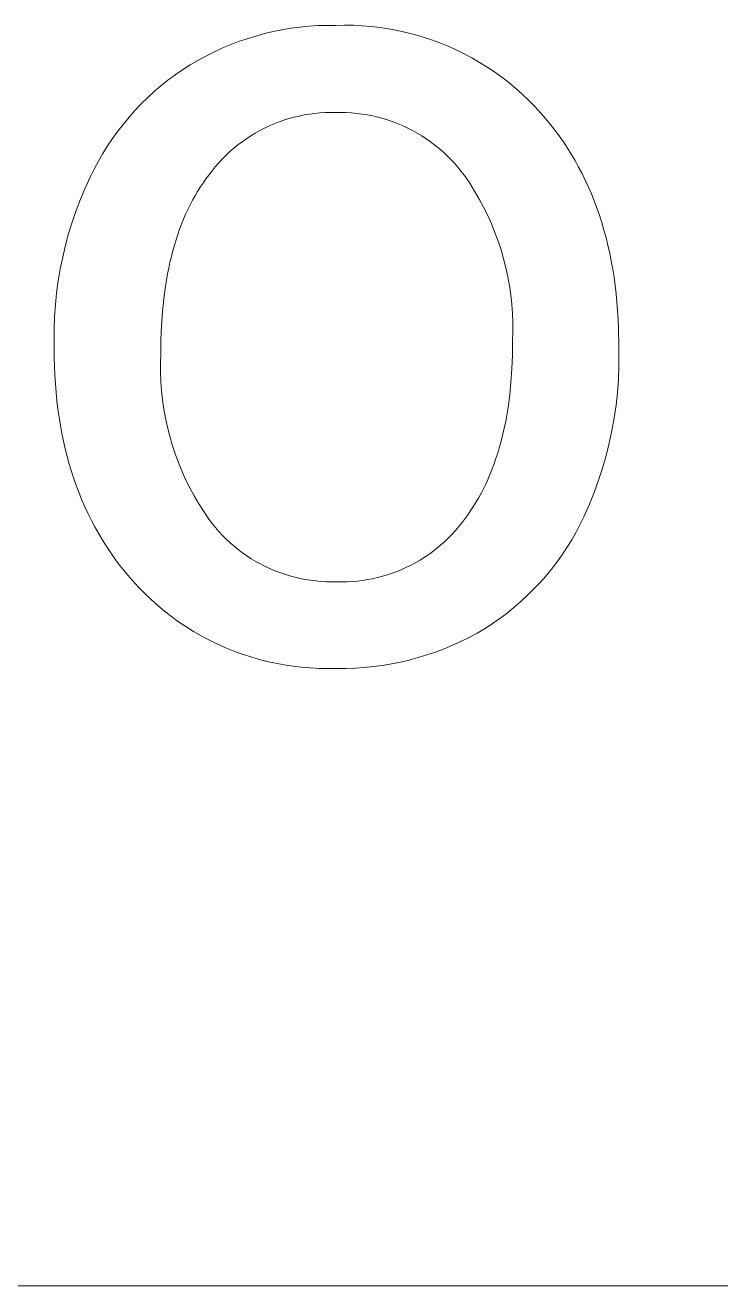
# Model space of a CAD drawing. Header units: millimetres. Extents: x 0 to 4030, y 0 to 2816.
# Drawn here: x 2806.6 to 2838.4, y 225.3 to 282.9 of the extents above; entities that cross this region are included whole.
import ezdxf

# ---------------------------------------------------------------- set-up
doc = ezdxf.new("R2010")
doc.units = ezdxf.units.MM
doc.header["$MEASUREMENT"] = 0
doc.layers.add('Domyślny', color=7, linetype='Continuous', true_color=0x000000)

msp = doc.modelspace()

# ---------------------------------------------------------------- linework, layer by layer
at = {"layer": 'Domyślny', "color": 18, "lineweight": 15, "true_color": 0x000000}
for p, q in [((2817.153, 282.445), (2817.55, 282.553)), ((2817.55, 282.553), (2817.951, 282.648)), ((2817.951, 282.648), (2818.354, 282.729)), ((2818.354, 282.729), (2818.759, 282.797)), ((2818.759, 282.797), (2819.167, 282.851)), ((2819.167, 282.851), (2819.576, 282.892)), ((2819.576, 282.892), (2819.987, 282.919)), ((2819.987, 282.919), (2820.398, 282.932)), ((2820.398, 282.932), (2820.809, 282.931)), ((2820.809, 282.931), (2821.215, 282.939)), ((2821.215, 282.939), (2821.62, 282.934)), ((2821.62, 282.934), (2822.025, 282.914)), ((2822.025, 282.914), (2822.429, 282.881)), ((2822.429, 282.881), (2822.832, 282.834)), ((2822.832, 282.834), (2823.233, 282.774)), ((2823.233, 282.774), (2823.631, 282.7)), ((2823.631, 282.7), (2824.027, 282.612)), ((2824.027, 282.612), (2824.42, 282.511)), ((2824.42, 282.511), (2824.809, 282.397)), ((2815.609, 281.883), (2815.988, 282.043)), ((2815.988, 282.043), (2816.372, 282.19)), ((2816.372, 282.19), (2816.76, 282.324)), ((2816.76, 282.324), (2817.153, 282.445)), ((2824.809, 282.397), (2825.194, 282.27)), ((2825.194, 282.27), (2825.574, 282.13)), ((2825.574, 282.13), (2825.949, 281.977)), ((2825.949, 281.977), (2826.319, 281.811)), ((2814.153, 281.12), (2814.507, 281.329)), ((2814.507, 281.329), (2814.868, 281.526)), ((2814.868, 281.526), (2815.235, 281.71)), ((2815.235, 281.71), (2815.609, 281.883)), ((2826.319, 281.811), (2826.684, 281.633)), ((2826.684, 281.633), (2827.042, 281.442)), ((2827.042, 281.442), (2827.393, 281.24)), ((2813.471, 280.666), (2813.808, 280.899)), ((2813.808, 280.899), (2814.153, 281.12)), ((2827.393, 281.24), (2827.737, 281.025)), ((2827.737, 281.025), (2828.074, 280.8)), ((2828.074, 280.8), (2828.403, 280.562)), ((2812.51, 279.901), (2812.822, 280.167)), ((2812.822, 280.167), (2813.142, 280.422)), ((2813.142, 280.422), (2813.471, 280.666)), ((2828.403, 280.562), (2828.723, 280.314)), ((2828.723, 280.314), (2829.035, 280.055)), ((2811.916, 279.338), (2812.208, 279.625)), ((2812.208, 279.625), (2812.51, 279.901)), ((2829.035, 280.055), (2829.338, 279.786)), ((2829.338, 279.786), (2829.632, 279.507)), ((2811.361, 278.736), (2811.633, 279.042)), ((2811.633, 279.042), (2811.916, 279.338)), ((2829.632, 279.507), (2829.916, 279.217)), ((2829.916, 279.217), (2830.19, 278.919)), ((2811.1, 278.421), (2811.361, 278.736)), ((2818.219, 278.517), (2817.995, 278.43)), ((2818.445, 278.597), (2818.219, 278.517)), ((2818.674, 278.668), (2818.445, 278.597)), ((2818.906, 278.732), (2818.674, 278.668)), ((2819.14, 278.787), (2818.906, 278.732)), ((2819.375, 278.835), (2819.14, 278.787)), ((2819.612, 278.874), (2819.375, 278.835)), ((2819.85, 278.905), (2819.612, 278.874)), ((2820.089, 278.927), (2819.85, 278.905)), ((2820.329, 278.942), (2820.089, 278.927)), ((2820.569, 278.948), (2820.329, 278.942)), ((2820.809, 278.945), (2820.569, 278.948)), ((2821.053, 278.948), (2820.809, 278.945)), ((2821.297, 278.943), (2821.053, 278.948)), ((2821.54, 278.929), (2821.297, 278.943)), ((2821.782, 278.906), (2821.54, 278.929)), ((2822.024, 278.875), (2821.782, 278.906)), ((2822.265, 278.836), (2822.024, 278.875)), ((2822.504, 278.789), (2822.265, 278.836)), ((2822.741, 278.733), (2822.504, 278.789)), ((2822.976, 278.669), (2822.741, 278.733)), ((2823.209, 278.597), (2822.976, 278.669)), ((2823.439, 278.517), (2823.209, 278.597)), ((2823.667, 278.429), (2823.439, 278.517)), ((2830.19, 278.919), (2830.411, 278.666)), ((2830.411, 278.666), (2830.624, 278.407)), ((2810.609, 277.765), (2810.849, 278.097)), ((2810.849, 278.097), (2811.1, 278.421)), ((2816.928, 277.881), (2816.728, 277.75)), ((2817.134, 278.006), (2816.928, 277.881)), ((2817.343, 278.123), (2817.134, 278.006)), ((2817.557, 278.233), (2817.343, 278.123)), ((2817.774, 278.335), (2817.557, 278.233)), ((2817.995, 278.43), (2817.774, 278.335)), ((2823.891, 278.334), (2823.667, 278.429)), ((2824.111, 278.23), (2823.891, 278.334)), ((2824.328, 278.119), (2824.111, 278.23)), ((2824.541, 278.001), (2824.328, 278.119)), ((2824.75, 277.875), (2824.541, 278.001)), ((2824.954, 277.743), (2824.75, 277.875)), ((2830.624, 278.407), (2830.83, 278.144)), ((2830.83, 278.144), (2831.029, 277.876)), ((2831.029, 277.876), (2831.222, 277.602)), ((2810.165, 277.077), (2810.381, 277.425)), ((2810.381, 277.425), (2810.609, 277.765)), ((2816.154, 277.315), (2815.973, 277.157)), ((2816.34, 277.466), (2816.154, 277.315)), ((2816.531, 277.611), (2816.34, 277.466)), ((2816.728, 277.75), (2816.531, 277.611)), ((2825.154, 277.603), (2824.954, 277.743)), ((2825.349, 277.456), (2825.154, 277.603)), ((2825.538, 277.303), (2825.349, 277.456)), ((2825.722, 277.143), (2825.538, 277.303)), ((2831.222, 277.602), (2831.407, 277.323)), ((2831.407, 277.323), (2831.585, 277.039)), ((2809.769, 276.361), (2809.961, 276.723)), ((2809.961, 276.723), (2810.165, 277.077)), ((2815.628, 276.823), (2815.464, 276.647)), ((2815.797, 276.993), (2815.628, 276.823)), ((2815.973, 277.157), (2815.797, 276.993)), ((2825.901, 276.977), (2825.722, 277.143)), ((2826.073, 276.805), (2825.901, 276.977)), ((2826.24, 276.627), (2826.073, 276.805)), ((2831.585, 277.039), (2831.756, 276.75)), ((2831.756, 276.75), (2831.92, 276.455)), ((2809.59, 275.993), (2809.769, 276.361)), ((2815.156, 276.279), (2815.011, 276.087)), ((2815.307, 276.465), (2815.156, 276.279)), ((2815.464, 276.647), (2815.307, 276.465)), ((2826.4, 276.443), (2826.24, 276.627)), ((2826.554, 276.254), (2826.4, 276.443)), ((2826.701, 276.06), (2826.554, 276.254)), ((2831.92, 276.455), (2832.077, 276.155)), ((2832.077, 276.155), (2832.227, 275.85)), ((2809.357, 275.49), (2809.59, 275.993)), ((2814.746, 275.722), (2814.619, 275.533)), ((2814.876, 275.907), (2814.746, 275.722)), ((2815.011, 276.087), (2814.876, 275.907)), ((2826.938, 275.71), (2826.701, 276.06)), ((2827.163, 275.353), (2826.938, 275.71)), ((2832.227, 275.85), (2832.369, 275.54)), ((2808.944, 274.463), (2809.142, 274.98)), ((2809.142, 274.98), (2809.357, 275.49)), ((2814.379, 275.139), (2814.265, 274.935)), ((2814.497, 275.338), (2814.379, 275.139)), ((2814.619, 275.533), (2814.497, 275.338)), ((2827.376, 274.988), (2827.163, 275.353)), ((2827.575, 274.615), (2827.376, 274.988)), ((2832.369, 275.54), (2832.505, 275.225)), ((2832.505, 275.225), (2832.634, 274.905)), ((2808.763, 273.94), (2808.944, 274.463)), ((2814.05, 274.512), (2813.949, 274.293)), ((2814.156, 274.726), (2814.05, 274.512)), ((2814.265, 274.935), (2814.156, 274.726)), ((2827.762, 274.236), (2827.575, 274.615)), ((2832.634, 274.905), (2832.756, 274.579)), ((2832.756, 274.579), (2832.871, 274.248)), ((2808.6, 273.411), (2808.763, 273.94)), ((2813.76, 273.84), (2813.672, 273.607)), ((2813.853, 274.069), (2813.76, 273.84)), ((2813.949, 274.293), (2813.853, 274.069)), ((2827.935, 273.851), (2827.762, 274.236)), ((2828.095, 273.459), (2827.935, 273.851)), ((2832.871, 274.248), (2832.979, 273.912)), ((2832.979, 273.912), (2833.08, 273.571)), ((2808.454, 272.877), (2808.6, 273.411)), ((2813.588, 273.369), (2813.509, 273.125)), ((2813.672, 273.607), (2813.588, 273.369)), ((2828.241, 273.063), (2828.095, 273.459)), ((2833.08, 273.571), (2833.174, 273.225)), ((2808.326, 272.338), (2808.454, 272.877)), ((2813.433, 272.877), (2813.362, 272.624)), ((2813.509, 273.125), (2813.433, 272.877)), ((2828.373, 272.662), (2828.241, 273.063)), ((2833.174, 273.225), (2833.26, 272.873)), ((2833.26, 272.873), (2833.34, 272.516)), ((2808.216, 271.796), (2808.326, 272.338)), ((2813.233, 272.104), (2813.175, 271.836)), ((2813.296, 272.367), (2813.233, 272.104)), ((2813.362, 272.624), (2813.296, 272.367)), ((2828.491, 272.256), (2828.373, 272.662)), ((2828.594, 271.846), (2828.491, 272.256)), ((2833.34, 272.516), (2833.413, 272.154)), ((2833.413, 272.154), (2833.479, 271.787)), ((2808.124, 271.25), (2808.216, 271.796)), ((2813.121, 271.564), (2813.072, 271.286)), ((2813.175, 271.836), (2813.121, 271.564)), ((2828.684, 271.433), (2828.594, 271.846)), ((2833.479, 271.787), (2833.538, 271.415)), ((2808.05, 270.701), (2808.124, 271.25)), ((2813.026, 271.004), (2812.949, 270.425)), ((2813.072, 271.286), (2813.026, 271.004)), ((2828.759, 271.017), (2828.684, 271.433)), ((2828.819, 270.599), (2828.759, 271.017)), ((2833.538, 271.415), (2833.59, 271.037)), ((2833.59, 271.037), (2833.635, 270.655)), ((2807.995, 270.15), (2808.05, 270.701)), ((2812.949, 270.425), (2812.888, 269.826)), ((2828.865, 270.179), (2828.819, 270.599)), ((2833.635, 270.655), (2833.673, 270.267)), ((2807.958, 269.598), (2807.995, 270.15)), ((2812.888, 269.826), (2812.845, 269.208)), ((2828.896, 269.758), (2828.865, 270.179)), ((2833.673, 270.267), (2833.705, 269.874)), ((2833.705, 269.874), (2833.729, 269.475)), ((2807.939, 269.044), (2807.958, 269.598)), ((2828.913, 269.336), (2828.896, 269.758)), ((2828.915, 268.913), (2828.913, 269.336)), ((2833.729, 269.475), (2833.746, 269.072)), ((2807.939, 268.491), (2807.939, 269.044)), ((2812.845, 269.208), (2812.819, 268.571)), ((2828.902, 268.491), (2828.915, 268.913)), ((2833.746, 269.072), (2833.76, 268.249)), ((2807.939, 268.155), (2807.939, 268.491)), ((2807.942, 267.744), (2807.939, 268.155)), ((2812.819, 268.571), (2812.811, 267.914)), ((2828.893, 267.848), (2828.902, 268.491)), ((2833.76, 268.249), (2833.76, 267.914)), ((2807.953, 267.338), (2807.942, 267.744)), ((2812.811, 267.914), (2812.797, 267.491)), ((2812.797, 267.491), (2812.799, 267.069)), ((2828.868, 267.224), (2828.893, 267.848)), ((2833.76, 267.914), (2833.758, 267.325)), ((2807.971, 266.937), (2807.953, 267.338)), ((2807.995, 266.541), (2807.971, 266.937)), ((2812.799, 267.069), (2812.815, 266.647)), ((2828.827, 266.618), (2828.868, 267.224)), ((2833.758, 267.325), (2833.737, 266.737)), ((2808.027, 266.15), (2807.995, 266.541)), ((2812.815, 266.647), (2812.846, 266.225)), ((2828.768, 266.03), (2828.827, 266.618)), ((2833.737, 266.737), (2833.694, 266.15)), ((2808.066, 265.765), (2808.027, 266.15)), ((2808.112, 265.385), (2808.066, 265.765)), ((2812.846, 266.225), (2812.892, 265.805)), ((2812.892, 265.805), (2812.952, 265.387)), ((2828.692, 265.46), (2828.768, 266.03)), ((2833.694, 266.15), (2833.632, 265.564)), ((2808.165, 265.009), (2808.112, 265.385)), ((2812.952, 265.387), (2813.027, 264.971)), ((2828.6, 264.908), (2828.648, 265.182)), ((2828.648, 265.182), (2828.692, 265.46)), ((2833.632, 265.564), (2833.549, 264.982)), ((2808.225, 264.639), (2808.165, 265.009)), ((2808.291, 264.275), (2808.225, 264.639)), ((2813.027, 264.971), (2813.117, 264.558)), ((2828.49, 264.375), (2828.547, 264.639)), ((2828.547, 264.639), (2828.6, 264.908)), ((2833.549, 264.982), (2833.446, 264.402)), ((2808.365, 263.915), (2808.291, 264.275)), ((2813.117, 264.558), (2813.22, 264.148)), ((2813.22, 264.148), (2813.338, 263.743)), ((2828.363, 263.859), (2828.429, 264.115)), ((2828.429, 264.115), (2828.49, 264.375)), ((2833.446, 264.402), (2833.323, 263.826)), ((2808.446, 263.56), (2808.365, 263.915)), ((2808.534, 263.211), (2808.446, 263.56)), ((2813.338, 263.743), (2813.471, 263.341)), ((2828.219, 263.362), (2828.294, 263.608)), ((2828.294, 263.608), (2828.363, 263.859)), ((2833.323, 263.826), (2833.181, 263.255)), ((2808.629, 262.867), (2808.534, 263.211)), ((2813.471, 263.341), (2813.617, 262.945)), ((2813.617, 262.945), (2813.776, 262.554)), ((2827.971, 262.649), (2828.058, 262.882)), ((2828.058, 262.882), (2828.141, 263.12)), ((2828.141, 263.12), (2828.219, 263.362)), ((2833.181, 263.255), (2833.018, 262.689)), ((2808.731, 262.527), (2808.629, 262.867)), ((2808.84, 262.193), (2808.731, 262.527)), ((2813.776, 262.554), (2813.95, 262.168)), ((2827.784, 262.197), (2827.88, 262.421)), ((2827.88, 262.421), (2827.971, 262.649)), ((2833.018, 262.689), (2832.836, 262.129)), ((2808.955, 261.864), (2808.84, 262.193)), ((2809.078, 261.54), (2808.955, 261.864)), ((2813.95, 262.168), (2814.136, 261.789)), ((2814.136, 261.789), (2814.336, 261.417)), ((2827.472, 261.553), (2827.58, 261.763)), ((2827.58, 261.763), (2827.685, 261.978)), ((2827.685, 261.978), (2827.784, 262.197)), ((2832.836, 262.129), (2832.635, 261.576)), ((2809.208, 261.222), (2809.078, 261.54)), ((2809.344, 260.908), (2809.208, 261.222)), ((2814.336, 261.417), (2814.549, 261.051)), ((2827.119, 260.949), (2827.241, 261.145)), ((2827.241, 261.145), (2827.358, 261.347)), ((2827.358, 261.347), (2827.472, 261.553)), ((2832.635, 261.576), (2832.415, 261.03)), ((2809.488, 260.599), (2809.344, 260.908)), ((2809.638, 260.296), (2809.488, 260.599)), ((2814.549, 261.051), (2814.774, 260.694)), ((2814.774, 260.694), (2815.011, 260.345)), ((2826.728, 260.385), (2826.863, 260.568)), ((2826.863, 260.568), (2826.993, 260.756)), ((2826.993, 260.756), (2827.119, 260.949)), ((2832.415, 261.03), (2832.176, 260.492)), ((2809.796, 259.997), (2809.638, 260.296)), ((2809.96, 259.704), (2809.796, 259.997)), ((2815.011, 260.345), (2815.158, 260.152)), ((2815.158, 260.152), (2815.31, 259.964)), ((2826.289, 259.833), (2826.442, 260.012)), ((2826.442, 260.012), (2826.588, 260.196)), ((2826.588, 260.196), (2826.728, 260.385)), ((2831.998, 260.124), (2831.807, 259.763)), ((2832.176, 260.492), (2831.998, 260.124)), ((2810.131, 259.416), (2809.96, 259.704)), ((2810.309, 259.133), (2810.131, 259.416)), ((2815.31, 259.964), (2815.47, 259.782)), ((2815.47, 259.782), (2815.635, 259.605)), ((2815.635, 259.605), (2815.806, 259.434)), ((2815.806, 259.434), (2815.984, 259.27)), ((2825.797, 259.329), (2825.967, 259.492)), ((2825.967, 259.492), (2826.131, 259.66)), ((2826.131, 259.66), (2826.289, 259.833)), ((2831.807, 259.763), (2831.604, 259.408)), ((2810.494, 258.855), (2810.309, 259.133)), ((2810.686, 258.581), (2810.494, 258.855)), ((2815.984, 259.27), (2816.166, 259.111)), ((2816.166, 259.111), (2816.355, 258.959)), ((2816.355, 258.959), (2816.548, 258.814)), ((2825.067, 258.74), (2825.257, 258.878)), ((2825.257, 258.878), (2825.442, 259.022)), ((2825.442, 259.022), (2825.622, 259.173)), ((2825.622, 259.173), (2825.797, 259.329)), ((2831.388, 259.06), (2831.162, 258.72)), ((2831.604, 259.408), (2831.388, 259.06)), ((2810.885, 258.313), (2810.686, 258.581)), ((2811.09, 258.05), (2810.885, 258.313)), ((2816.548, 258.814), (2816.746, 258.675)), ((2816.746, 258.675), (2816.949, 258.543)), ((2816.949, 258.543), (2817.156, 258.419)), ((2817.156, 258.419), (2817.368, 258.301)), ((2817.368, 258.301), (2817.584, 258.191)), ((2824.263, 258.254), (2824.47, 258.365)), ((2824.47, 258.365), (2824.673, 258.483)), ((2824.673, 258.483), (2824.872, 258.608)), ((2824.872, 258.608), (2825.067, 258.74)), ((2830.924, 258.388), (2830.675, 258.064)), ((2831.162, 258.72), (2830.924, 258.388)), ((2811.303, 257.793), (2811.09, 258.05)), ((2811.522, 257.54), (2811.303, 257.793)), ((2817.584, 258.191), (2817.803, 258.089)), ((2817.803, 258.089), (2818.025, 257.994)), ((2818.025, 257.994), (2818.251, 257.907)), ((2818.251, 257.907), (2818.48, 257.828)), ((2818.48, 257.828), (2818.711, 257.757)), ((2818.711, 257.757), (2818.945, 257.694)), ((2818.945, 257.694), (2819.18, 257.639)), ((2822.726, 257.68), (2822.954, 257.739)), ((2822.954, 257.739), (2823.179, 257.806)), ((2823.179, 257.806), (2823.401, 257.881)), ((2823.401, 257.881), (2823.621, 257.963)), ((2823.621, 257.963), (2823.839, 258.053)), ((2823.839, 258.053), (2824.053, 258.15)), ((2824.053, 258.15), (2824.263, 258.254)), ((2830.415, 257.748), (2830.144, 257.442)), ((2830.675, 258.064), (2830.415, 257.748)), ((2811.795, 257.241), (2811.522, 257.54)), ((2812.077, 256.952), (2811.795, 257.241)), ((2819.18, 257.639), (2819.418, 257.592)), ((2819.418, 257.592), (2819.656, 257.554)), ((2819.656, 257.554), (2819.897, 257.523)), ((2819.897, 257.523), (2820.137, 257.501)), ((2820.137, 257.501), (2820.379, 257.488)), ((2820.379, 257.488), (2820.621, 257.483)), ((2820.621, 257.483), (2820.863, 257.486)), ((2820.863, 257.486), (2821.098, 257.482)), ((2821.098, 257.482), (2821.333, 257.487)), ((2821.333, 257.487), (2821.567, 257.499)), ((2821.567, 257.499), (2821.801, 257.52)), ((2821.801, 257.52), (2822.034, 257.548)), ((2822.034, 257.548), (2822.266, 257.584)), ((2822.266, 257.584), (2822.497, 257.628)), ((2822.497, 257.628), (2822.726, 257.68)), ((2829.863, 257.144), (2829.573, 256.857)), ((2830.144, 257.442), (2829.863, 257.144)), ((2812.369, 256.673), (2812.077, 256.952)), ((2812.671, 256.404), (2812.369, 256.673)), ((2829.272, 256.579), (2828.963, 256.312)), ((2829.573, 256.857), (2829.272, 256.579)), ((2812.981, 256.146), (2812.671, 256.404)), ((2813.3, 255.898), (2812.981, 256.146)), ((2828.645, 256.055), (2828.318, 255.81)), ((2828.963, 256.312), (2828.645, 256.055)), ((2813.627, 255.661), (2813.3, 255.898)), ((2813.962, 255.435), (2813.627, 255.661)), ((2814.305, 255.221), (2813.962, 255.435)), ((2827.983, 255.575), (2827.64, 255.352)), ((2828.318, 255.81), (2827.983, 255.575)), ((2814.654, 255.018), (2814.305, 255.221)), ((2815.011, 254.828), (2814.654, 255.018)), ((2815.373, 254.65), (2815.011, 254.828)), ((2826.91, 254.943), (2826.536, 254.757)), ((2827.279, 255.142), (2826.91, 254.943)), ((2827.64, 255.352), (2827.279, 255.142)), ((2815.742, 254.484), (2815.373, 254.65)), ((2816.116, 254.331), (2815.742, 254.484)), ((2816.495, 254.191), (2816.116, 254.331)), ((2825.378, 254.274), (2824.982, 254.139)), ((2825.769, 254.423), (2825.378, 254.274)), ((2826.155, 254.584), (2825.769, 254.423)), ((2826.536, 254.757), (2826.155, 254.584)), ((2816.878, 254.063), (2816.495, 254.191)), ((2817.265, 253.949), (2816.878, 254.063)), ((2817.657, 253.848), (2817.265, 253.949)), ((2818.051, 253.76), (2817.657, 253.848)), ((2818.448, 253.686), (2818.051, 253.76)), ((2818.848, 253.625), (2818.448, 253.686)), ((2822.948, 253.663), (2822.533, 253.608)), ((2823.36, 253.731), (2822.948, 253.663)), ((2823.771, 253.813), (2823.36, 253.731)), ((2824.178, 253.908), (2823.771, 253.813)), ((2824.582, 254.017), (2824.178, 253.908)), ((2824.982, 254.139), (2824.582, 254.017)), ((2819.249, 253.578), (2818.848, 253.625)), ((2819.651, 253.545), (2819.249, 253.578)), ((2820.055, 253.525), (2819.651, 253.545)), ((2820.459, 253.519), (2820.055, 253.525)), ((2820.863, 253.527), (2820.459, 253.519)), ((2821.281, 253.527), (2820.863, 253.527)), ((2821.699, 253.54), (2821.281, 253.527)), ((2822.117, 253.567), (2821.699, 253.54)), ((2822.533, 253.608), (2822.117, 253.567)), ((2507.177, 225.293), (4030.225, 225.293))]:
    msp.add_line(p, q, dxfattribs=at)

doc.saveas('drawing.dxf')
